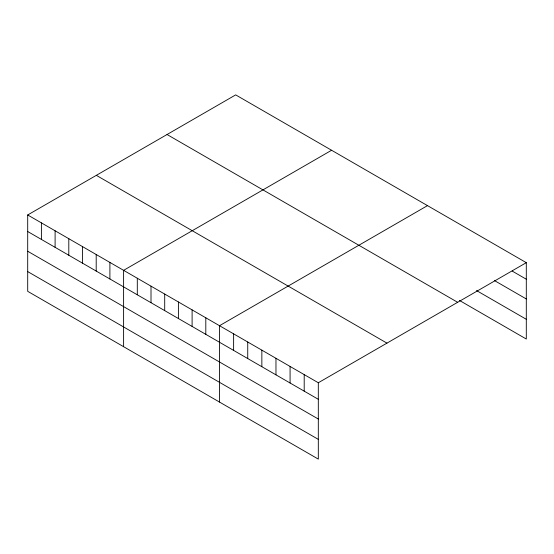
<?xml version="1.0" encoding="UTF-8"?>
<svg xmlns="http://www.w3.org/2000/svg" width="554" height="554" viewBox="0 0 554 554"><rect width="100%" height="100%" fill="white"/><g stroke="black" fill="none" stroke-linecap="round" stroke-linejoin="round"><path stroke-width="0.83" d="M27.7 214.966L318.315 382.752L318.315 459.114L27.7 291.328L27.7 214.966L235.685 94.886L526.3 262.672L526.3 339.034L459.439 300.427M331.59 150.259L123.604 270.338L123.604 346.693M427.494 205.631L219.509 325.704L219.509 402.066M318.315 382.752L526.3 262.672M512.187 271.072L526.3 279.216M494.355 280.511L526.3 298.959M476.523 290.552L526.3 319.291M167.052 134.518L457.666 302.304M96.334 175.341L386.948 343.127M27.7 231.51L318.315 399.296M27.7 251.253L318.315 419.039M27.7 271.585L318.315 439.37M304.201 374.601L304.201 391.145M290.081 366.457L290.081 383.001M275.968 358.306L275.968 374.85M261.855 350.156L261.855 366.7M247.735 342.005L247.735 358.549M233.622 333.854L233.622 350.398M205.804 317.795L205.804 334.339M192.106 309.887L192.106 326.431M178.402 301.978L178.402 318.522M164.704 294.07L164.704 310.614M151.007 286.155L151.007 302.699M137.302 278.247L137.302 294.79M109.9 262.43L109.9 278.974M96.202 254.515L96.202 271.065M82.504 246.606L82.504 263.15M68.8 238.698L68.8 255.242M55.102 230.789L55.102 247.333M41.398 222.881L41.398 239.425"/></g></svg>
